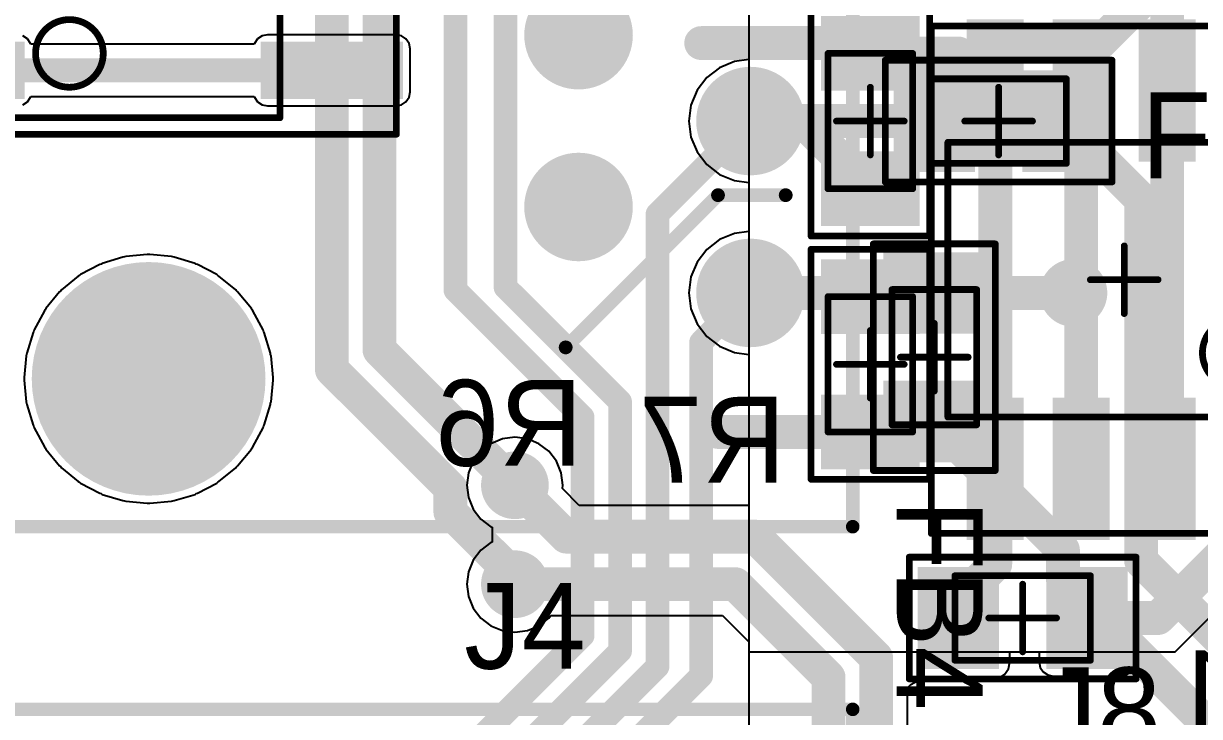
# Model space of a CAD drawing. Extents: x 5 to 126, y 30 to 120.
# Drawn here: x 35.24 to 52.61, y 73.54 to 83.79 of the extents above; entities that cross this region are included whole.
import ezdxf

# ---------------------------------------------------------------- set-up
doc = ezdxf.new("R2010")
doc.units = 0
doc.layers.get('0').update_dxf_attribs({"linetype": 'CONTINUOUS'})
for name, color, linetype in [('BOTTOMLAYER', 5, 'CONTINUOUS'), ('BOTTOMOVERLAY', 54, 'CONTINUOUS'), ('BOTTOMPASTE', 16, 'CONTINUOUS'), ('BOTTOMSOLDER', 6, 'CONTINUOUS'), ('MECHANICAL13', 56, 'CONTINUOUS'), ('MULTILAYER', 9, 'CONTINUOUS'), ('TOPLAYER', 1, 'CONTINUOUS'), ('TOPOVERLAY', 2, 'CONTINUOUS'), ('TOPPASTE', 8, 'CONTINUOUS'), ('TOPSOLDER', 216, 'CONTINUOUS')]:
    doc.layers.add(name, color=color, linetype=linetype)

# ---------------------------------------------------------------- blocks, each defined once
blk = doc.blocks.new('0805R_B_1')
at = {"layer": 'BOTTOMLAYER'}
for points in [[(-1.45, 0.625), (-1.45, -0.625), (-0.55, 0.625), (-0.55, -0.625)], [(0.55, 0.625), (0.55, -0.625), (1.45, 0.625), (1.45, -0.625)]]:
    blk.add_solid(points, dxfattribs=at)
at = {"layer": 'BOTTOMPASTE'}
for points in [[(-1.45, 0.625), (-1.45, -0.625), (-0.55, 0.625), (-0.55, -0.625)], [(0.55, 0.625), (0.55, -0.625), (1.45, 0.625), (1.45, -0.625)]]:
    blk.add_solid(points, dxfattribs=at)
at = {"layer": 'BOTTOMSOLDER'}
for points in [[(-1.552, 0.727), (-1.552, -0.727), (-0.448, 0.727), (-0.448, -0.727)], [(0.448, 0.727), (0.448, -0.727), (1.552, 0.727), (1.552, -0.727)]]:
    blk.add_solid(points, dxfattribs=at)
at = {"layer": 'MECHANICAL13', "const_width": 0.1}
for points in [[(-1.7, 0.875), (-1.7, -0.875)], [(-1.7, 0.875), (1.7, 0.875)], [(1.7, 0.875), (1.7, -0.875)], [(-1, 0.625), (-1, -0.625)], [(-1, 0.625), (1, 0.625)], [(0, 0.5), (0, -0.5)], [(1, 0.625), (1, -0.625)], [(-0.5, 0), (0.5, 0)], [(-1, -0.625), (1, -0.625)], [(-1.7, -0.875), (1.7, -0.875)]]:
    blk.add_lwpolyline(points, dxfattribs=at)
at = {"layer": 'MECHANICAL13', "const_width": 0.05}
for points in [[(-1.725, 0.875, 1), (-1.675, 0.875, 1)], [(-1.725, 0.875, 1), (-1.675, 0.875, 1)], [(1.675, 0.875, 1), (1.725, 0.875, 1)], [(1.675, 0.875, 1), (1.725, 0.875, 1)], [(-1.025, 0.625, 1), (-0.975, 0.625, 1)], [(-1.025, 0.625, 1), (-0.975, 0.625, 1)], [(-0.025, 0.5, 1), (0.025, 0.5, 1)], [(0.975, 0.625, 1), (1.025, 0.625, 1)], [(0.975, 0.625, 1), (1.025, 0.625, 1)], [(-0.525, 0, 1), (-0.475, 0, 1)], [(0.475, 0, 1), (0.525, 0, 1)], [(-0.025, -0.5, 1), (0.025, -0.5, 1)], [(-1.025, -0.625, 1), (-0.975, -0.625, 1)], [(-1.025, -0.625, 1), (-0.975, -0.625, 1)], [(0.975, -0.625, 1), (1.025, -0.625, 1)], [(0.975, -0.625, 1), (1.025, -0.625, 1)], [(-1.725, -0.875, 1), (-1.675, -0.875, 1)], [(-1.725, -0.875, 1), (-1.675, -0.875, 1)], [(1.675, -0.875, 1), (1.725, -0.875, 1)], [(1.675, -0.875, 1), (1.725, -0.875, 1)]]:
    blk.add_lwpolyline(points, format="xyb", close=True, dxfattribs=at)
blk = doc.blocks.new('0805R_B_2')
at = {"layer": 'BOTTOMLAYER'}
for points in [[(-1.45, 0.625), (-1.45, -0.625), (-0.55, 0.625), (-0.55, -0.625)], [(0.55, 0.625), (0.55, -0.625), (1.45, 0.625), (1.45, -0.625)]]:
    blk.add_solid(points, dxfattribs=at)
at = {"layer": 'BOTTOMPASTE'}
for points in [[(-1.45, 0.625), (-1.45, -0.625), (-0.55, 0.625), (-0.55, -0.625)], [(0.55, 0.625), (0.55, -0.625), (1.45, 0.625), (1.45, -0.625)]]:
    blk.add_solid(points, dxfattribs=at)
at = {"layer": 'BOTTOMSOLDER'}
for points in [[(-1.552, 0.727), (-1.552, -0.727), (-0.448, 0.727), (-0.448, -0.727)], [(0.448, 0.727), (0.448, -0.727), (1.552, 0.727), (1.552, -0.727)]]:
    blk.add_solid(points, dxfattribs=at)
at = {"layer": 'MECHANICAL13', "const_width": 0.1}
for points in [[(-1.7, -0.875), (-1.7, 0.875)], [(1.7, 0.875), (-1.7, 0.875)], [(1.7, -0.875), (1.7, 0.875)], [(-1, -0.625), (-1, 0.625)], [(1, 0.625), (-1, 0.625)], [(0, -0.5), (0, 0.5)], [(1, -0.625), (1, 0.625)], [(0.5, 0), (-0.5, 0)], [(1, -0.625), (-1, -0.625)], [(1.7, -0.875), (-1.7, -0.875)]]:
    blk.add_lwpolyline(points, dxfattribs=at)
at = {"layer": 'MECHANICAL13', "const_width": 0.05}
for points in [[(-1.725, 0.875, 1), (-1.675, 0.875, 1)], [(-1.725, 0.875, 1), (-1.675, 0.875, 1)], [(1.675, 0.875, 1), (1.725, 0.875, 1)], [(1.675, 0.875, 1), (1.725, 0.875, 1)], [(-1.025, 0.625, 1), (-0.975, 0.625, 1)], [(-1.025, 0.625, 1), (-0.975, 0.625, 1)], [(-0.025, 0.5, 1), (0.025, 0.5, 1)], [(0.975, 0.625, 1), (1.025, 0.625, 1)], [(0.975, 0.625, 1), (1.025, 0.625, 1)], [(-0.525, 0, 1), (-0.475, 0, 1)], [(0.475, 0, 1), (0.525, 0, 1)], [(-0.025, -0.5, 1), (0.025, -0.5, 1)], [(-1.025, -0.625, 1), (-0.975, -0.625, 1)], [(-1.025, -0.625, 1), (-0.975, -0.625, 1)], [(0.975, -0.625, 1), (1.025, -0.625, 1)], [(0.975, -0.625, 1), (1.025, -0.625, 1)], [(-1.725, -0.875, 1), (-1.675, -0.875, 1)], [(-1.725, -0.875, 1), (-1.675, -0.875, 1)], [(1.675, -0.875, 1), (1.725, -0.875, 1)], [(1.675, -0.875, 1), (1.725, -0.875, 1)]]:
    blk.add_lwpolyline(points, format="xyb", close=True, dxfattribs=at)
blk = doc.blocks.new('61500814221_18')
at = {"layer": 'BOTTOMLAYER'}
for points, const_width in [([(1.555, 6.73, 1), (2.255, 6.73, 1)], 0.7), ([(4.095, 6.73, 1), (4.795, 6.73, 1)], 0.7), ([(0.285, 4.19, 1), (0.985, 4.19, 1)], 0.7), ([(2.825, 4.19, 1), (3.525, 4.19, 1)], 0.7), ([(4.902, -2.16, 1), (6.528, -2.16, 1)], 1.625)]:
    blk.add_lwpolyline(points, format="xyb", close=True, dxfattribs=dict(at, const_width=const_width))
at = {"layer": 'BOTTOMSOLDER'}
for points, const_width in [([(1.504, 6.73, 1), (2.306, 6.73, 1)], 0.802), ([(4.044, 6.73, 1), (4.846, 6.73, 1)], 0.802), ([(0.234, 4.19, 1), (1.036, 4.19, 1)], 0.802), ([(2.774, 4.19, 1), (3.576, 4.19, 1)], 0.802), ([(4.852, -2.16, 1), (6.578, -2.16, 1)], 1.727)]:
    blk.add_lwpolyline(points, format="xyb", close=True, dxfattribs=dict(at, const_width=const_width))
at = {"layer": 'MULTILAYER'}
for points, const_width in [([(1.555, 6.73, 1), (2.255, 6.73, 1)], 0.7), ([(4.095, 6.73, 1), (4.795, 6.73, 1)], 0.7), ([(0.285, 4.19, 1), (0.985, 4.19, 1)], 0.7), ([(2.825, 4.19, 1), (3.525, 4.19, 1)], 0.7), ([(4.902, -2.16, 1), (6.528, -2.16, 1)], 1.625)]:
    blk.add_lwpolyline(points, format="xyb", close=True, dxfattribs=dict(at, const_width=const_width))
at = {"layer": 'TOPLAYER'}
for points, const_width in [([(1.555, 6.73, 1), (2.255, 6.73, 1)], 0.7), ([(4.095, 6.73, 1), (4.795, 6.73, 1)], 0.7), ([(0.285, 4.19, 1), (0.985, 4.19, 1)], 0.7), ([(2.825, 4.19, 1), (3.525, 4.19, 1)], 0.7), ([(4.902, -2.16, 1), (6.528, -2.16, 1)], 1.625)]:
    blk.add_lwpolyline(points, format="xyb", close=True, dxfattribs=dict(at, const_width=const_width))
at = {"layer": 'TOPOVERLAY', "const_width": 0.2}
for points in [[(7.9, 8.24), (-7.9, 8.24)], [(7.9, -12.96), (7.9, 8.24)]]:
    blk.add_lwpolyline(points, dxfattribs=at)
at = {"layer": 'TOPOVERLAY', "const_width": 0.1}
blk.add_lwpolyline([(7.85, 8.24, 1), (7.95, 8.24, 1)], format="xyb", close=True, dxfattribs=at)
blk.add_lwpolyline([(7.85, 8.24, 1), (7.95, 8.24, 1)], format="xyb", close=True, dxfattribs=at)
at = {"layer": 'TOPSOLDER'}
for points, const_width in [([(1.504, 6.73, 1), (2.306, 6.73, 1)], 0.802), ([(4.044, 6.73, 1), (4.846, 6.73, 1)], 0.802), ([(0.234, 4.19, 1), (1.036, 4.19, 1)], 0.802), ([(2.774, 4.19, 1), (3.576, 4.19, 1)], 0.802), ([(4.852, -2.16, 1), (6.578, -2.16, 1)], 1.727)]:
    blk.add_lwpolyline(points, format="xyb", close=True, dxfattribs=dict(at, const_width=const_width))
blk = doc.blocks.new('61500814221_20')
at = {"layer": 'TOPOVERLAY', "const_width": 0.2}
for points in [[(-7.9, -12.96), (-7.9, 8.24)], [(7.9, 8.24), (-7.9, 8.24)]]:
    blk.add_lwpolyline(points, dxfattribs=at)
at = {"layer": 'TOPOVERLAY', "const_width": 0.1}
blk.add_lwpolyline([(-7.95, 8.24, 1), (-7.85, 8.24, 1)], format="xyb", close=True, dxfattribs=at)
blk.add_lwpolyline([(-7.95, 8.24, 1), (-7.85, 8.24, 1)], format="xyb", close=True, dxfattribs=at)
blk = doc.blocks.new('0805FB_60')
at = {"layer": 'MECHANICAL13', "const_width": 0.1}
for points in [[(-1.675, 0.9), (1.675, 0.9)], [(-1.675, -0.9), (-1.675, 0.9)], [(1.675, -0.9), (1.675, 0.9)], [(-1, 0.625), (1, 0.625)], [(-1, -0.625), (-1, 0.625)], [(0, -0.5), (0, 0.5)], [(1, -0.625), (1, 0.625)], [(-0.5, 0), (0.5, 0)], [(-1, -0.625), (1, -0.625)], [(-1.675, -0.9), (1.675, -0.9)]]:
    blk.add_lwpolyline(points, dxfattribs=at)
at = {"layer": 'MECHANICAL13', "const_width": 0.05}
for points in [[(-1.7, 0.9, 1), (-1.65, 0.9, 1)], [(-1.7, 0.9, 1), (-1.65, 0.9, 1)], [(1.65, 0.9, 1), (1.7, 0.9, 1)], [(1.65, 0.9, 1), (1.7, 0.9, 1)], [(-1.025, 0.625, 1), (-0.975, 0.625, 1)], [(-1.025, 0.625, 1), (-0.975, 0.625, 1)], [(-0.025, 0.5, 1), (0.025, 0.5, 1)], [(0.975, 0.625, 1), (1.025, 0.625, 1)], [(0.975, 0.625, 1), (1.025, 0.625, 1)], [(-0.525, 0, 1), (-0.475, 0, 1)], [(0.475, 0, 1), (0.525, 0, 1)], [(-0.025, -0.5, 1), (0.025, -0.5, 1)], [(-1.025, -0.625, 1), (-0.975, -0.625, 1)], [(-1.025, -0.625, 1), (-0.975, -0.625, 1)], [(0.975, -0.625, 1), (1.025, -0.625, 1)], [(0.975, -0.625, 1), (1.025, -0.625, 1)], [(-1.7, -0.9, 1), (-1.65, -0.9, 1)], [(-1.7, -0.9, 1), (-1.65, -0.9, 1)], [(1.65, -0.9, 1), (1.7, -0.9, 1)], [(1.65, -0.9, 1), (1.7, -0.9, 1)]]:
    blk.add_lwpolyline(points, format="xyb", close=True, dxfattribs=at)
at = {"layer": 'TOPLAYER'}
for points in [[(-0.45, -0.65), (-0.45, 0.65), (-1.45, -0.65), (-1.45, 0.65)], [(1.45, -0.65), (1.45, 0.65), (0.45, -0.65), (0.45, 0.65)]]:
    blk.add_solid(points, dxfattribs=at)
at = {"layer": 'TOPPASTE'}
for points in [[(-0.45, -0.65), (-0.45, 0.65), (-1.45, -0.65), (-1.45, 0.65)], [(1.45, -0.65), (1.45, 0.65), (0.45, -0.65), (0.45, 0.65)]]:
    blk.add_solid(points, dxfattribs=at)
at = {"layer": 'TOPSOLDER'}
for points in [[(-0.348, -0.752), (-0.348, 0.752), (-1.552, -0.752), (-1.552, 0.752)], [(1.552, -0.752), (1.552, 0.752), (0.348, -0.752), (0.348, 0.752)]]:
    blk.add_solid(points, dxfattribs=at)
blk = doc.blocks.new('0805FB_61')
at = {"layer": 'MECHANICAL13', "const_width": 0.1}
for points in [[(1.675, 0.9), (-1.675, 0.9)], [(-1.675, -0.9), (-1.675, 0.9)], [(1.675, -0.9), (1.675, 0.9)], [(1, 0.625), (-1, 0.625)], [(-1, -0.625), (-1, 0.625)], [(0, -0.5), (0, 0.5)], [(1, -0.625), (1, 0.625)], [(0.5, 0), (-0.5, 0)], [(1, -0.625), (-1, -0.625)], [(1.675, -0.9), (-1.675, -0.9)]]:
    blk.add_lwpolyline(points, dxfattribs=at)
at = {"layer": 'MECHANICAL13', "const_width": 0.05}
for points in [[(-1.7, 0.9, 1), (-1.65, 0.9, 1)], [(-1.7, 0.9, 1), (-1.65, 0.9, 1)], [(1.65, 0.9, 1), (1.7, 0.9, 1)], [(1.65, 0.9, 1), (1.7, 0.9, 1)], [(-1.025, 0.625, 1), (-0.975, 0.625, 1)], [(-1.025, 0.625, 1), (-0.975, 0.625, 1)], [(-0.025, 0.5, 1), (0.025, 0.5, 1)], [(0.975, 0.625, 1), (1.025, 0.625, 1)], [(0.975, 0.625, 1), (1.025, 0.625, 1)], [(-0.525, 0, 1), (-0.475, 0, 1)], [(0.475, 0, 1), (0.525, 0, 1)], [(-0.025, -0.5, 1), (0.025, -0.5, 1)], [(-1.025, -0.625, 1), (-0.975, -0.625, 1)], [(-1.025, -0.625, 1), (-0.975, -0.625, 1)], [(0.975, -0.625, 1), (1.025, -0.625, 1)], [(0.975, -0.625, 1), (1.025, -0.625, 1)], [(-1.7, -0.9, 1), (-1.65, -0.9, 1)], [(-1.7, -0.9, 1), (-1.65, -0.9, 1)], [(1.65, -0.9, 1), (1.7, -0.9, 1)], [(1.65, -0.9, 1), (1.7, -0.9, 1)]]:
    blk.add_lwpolyline(points, format="xyb", close=True, dxfattribs=at)
at = {"layer": 'TOPLAYER'}
for points in [[(-0.45, -0.65), (-0.45, 0.65), (-1.45, -0.65), (-1.45, 0.65)], [(1.45, -0.65), (1.45, 0.65), (0.45, -0.65), (0.45, 0.65)]]:
    blk.add_solid(points, dxfattribs=at)
at = {"layer": 'TOPPASTE'}
for points in [[(-0.45, -0.65), (-0.45, 0.65), (-1.45, -0.65), (-1.45, 0.65)], [(1.45, -0.65), (1.45, 0.65), (0.45, -0.65), (0.45, 0.65)]]:
    blk.add_solid(points, dxfattribs=at)
at = {"layer": 'TOPSOLDER'}
for points in [[(-0.348, -0.752), (-0.348, 0.752), (-1.552, -0.752), (-1.552, 0.752)], [(1.552, -0.752), (1.552, 0.752), (0.348, -0.752), (0.348, 0.752)]]:
    blk.add_solid(points, dxfattribs=at)
blk = doc.blocks.new('0805C_B_77')
at = {"layer": 'BOTTOMLAYER'}
for points in [[(-1.45, 0.65), (-1.45, -0.65), (-0.45, 0.65), (-0.45, -0.65)], [(0.45, 0.65), (0.45, -0.65), (1.45, 0.65), (1.45, -0.65)]]:
    blk.add_solid(points, dxfattribs=at)
at = {"layer": 'BOTTOMPASTE'}
for points in [[(-1.45, 0.65), (-1.45, -0.65), (-0.45, 0.65), (-0.45, -0.65)], [(0.45, 0.65), (0.45, -0.65), (1.45, 0.65), (1.45, -0.65)]]:
    blk.add_solid(points, dxfattribs=at)
at = {"layer": 'BOTTOMSOLDER'}
for points in [[(-1.552, 0.752), (-1.552, -0.752), (-0.348, 0.752), (-0.348, -0.752)], [(0.348, 0.752), (0.348, -0.752), (1.552, 0.752), (1.552, -0.752)]]:
    blk.add_solid(points, dxfattribs=at)
at = {"layer": 'MECHANICAL13', "const_width": 0.1}
for points in [[(-1.675, -0.9), (-1.675, 0.9)], [(-1.675, 0.9), (1.675, 0.9)], [(1.675, -0.9), (1.675, 0.9)], [(-1, -0.625), (-1, 0.625)], [(-1, 0.625), (1, 0.625)], [(0, -0.5), (0, 0.5)], [(1, -0.625), (1, 0.625)], [(-0.5, 0), (0.5, 0)], [(-1, -0.625), (1, -0.625)], [(-1.675, -0.9), (1.675, -0.9)]]:
    blk.add_lwpolyline(points, dxfattribs=at)
at = {"layer": 'MECHANICAL13', "const_width": 0.05}
for points in [[(-1.7, 0.9, 1), (-1.65, 0.9, 1)], [(-1.7, 0.9, 1), (-1.65, 0.9, 1)], [(1.65, 0.9, 1), (1.7, 0.9, 1)], [(1.65, 0.9, 1), (1.7, 0.9, 1)], [(-1.025, 0.625, 1), (-0.975, 0.625, 1)], [(-1.025, 0.625, 1), (-0.975, 0.625, 1)], [(-0.025, 0.5, 1), (0.025, 0.5, 1)], [(0.975, 0.625, 1), (1.025, 0.625, 1)], [(0.975, 0.625, 1), (1.025, 0.625, 1)], [(-0.525, 0, 1), (-0.475, 0, 1)], [(0.475, 0, 1), (0.525, 0, 1)], [(-0.025, -0.5, 1), (0.025, -0.5, 1)], [(-1.025, -0.625, 1), (-0.975, -0.625, 1)], [(-1.025, -0.625, 1), (-0.975, -0.625, 1)], [(0.975, -0.625, 1), (1.025, -0.625, 1)], [(0.975, -0.625, 1), (1.025, -0.625, 1)], [(-1.7, -0.9, 1), (-1.65, -0.9, 1)], [(-1.7, -0.9, 1), (-1.65, -0.9, 1)], [(1.65, -0.9, 1), (1.7, -0.9, 1)], [(1.65, -0.9, 1), (1.7, -0.9, 1)]]:
    blk.add_lwpolyline(points, format="xyb", close=True, dxfattribs=at)
blk = doc.blocks.new('SOIC_8_B_79')
at = {"layer": 'BOTTOMLAYER'}
for points in [[(-3.745, 2.225), (-3.745, 1.585), (-1.845, 2.225), (-1.845, 1.585)], [(1.845, 2.225), (1.845, 1.585), (3.745, 2.225), (3.745, 1.585)], [(-3.745, 0.955), (-3.745, 0.315), (-1.845, 0.955), (-1.845, 0.315)], [(1.845, 0.955), (1.845, 0.315), (3.745, 0.955), (3.745, 0.315)], [(-3.745, -0.315), (-3.745, -0.955), (-1.845, -0.315), (-1.845, -0.955)], [(1.845, -0.315), (1.845, -0.955), (3.745, -0.315), (3.745, -0.955)], [(-3.745, -1.585), (-3.745, -2.225), (-1.845, -1.585), (-1.845, -2.225)], [(1.845, -1.585), (1.845, -2.225), (3.745, -1.585), (3.745, -2.225)]]:
    blk.add_solid(points, dxfattribs=at)
at = {"layer": 'BOTTOMOVERLAY'}
for points, const_width in [([(-2.67, -2.775, 1), (-2.92, -2.775, 1)], 0.25), ([(-2.983, -2.775, 1), (-2.858, -2.775, 1)], 0.125), ([(-2.732, -2.775, 1), (-2.608, -2.775, 1)], 0.125)]:
    blk.add_lwpolyline(points, format="xyb", close=True, dxfattribs=dict(at, const_width=const_width))
at = {"layer": 'BOTTOMPASTE'}
for points in [[(-3.745, 2.225), (-3.745, 1.585), (-1.845, 2.225), (-1.845, 1.585)], [(1.845, 2.225), (1.845, 1.585), (3.745, 2.225), (3.745, 1.585)], [(-3.745, 0.955), (-3.745, 0.315), (-1.845, 0.955), (-1.845, 0.315)], [(1.845, 0.955), (1.845, 0.315), (3.745, 0.955), (3.745, 0.315)], [(-3.745, -0.315), (-3.745, -0.955), (-1.845, -0.315), (-1.845, -0.955)], [(1.845, -0.315), (1.845, -0.955), (3.745, -0.315), (3.745, -0.955)], [(-3.745, -1.585), (-3.745, -2.225), (-1.845, -1.585), (-1.845, -2.225)], [(1.845, -1.585), (1.845, -2.225), (3.745, -1.585), (3.745, -2.225)]]:
    blk.add_solid(points, dxfattribs=at)
at = {"layer": 'BOTTOMSOLDER'}
for points in [[(-3.847, 2.327), (-3.847, 1.483), (-1.743, 2.327), (-1.743, 1.483)], [(1.743, 2.327), (1.743, 1.483), (3.847, 2.327), (3.847, 1.483)], [(-3.847, 1.057), (-3.847, 0.213), (-1.743, 1.057), (-1.743, 0.213)], [(1.743, 1.057), (1.743, 0.213), (3.847, 1.057), (3.847, 0.213)], [(-3.847, -0.213), (-3.847, -1.057), (-1.743, -0.213), (-1.743, -1.057)], [(1.743, -0.213), (1.743, -1.057), (3.847, -0.213), (3.847, -1.057)], [(-3.847, -1.483), (-3.847, -2.327), (-1.743, -1.483), (-1.743, -2.327)], [(1.743, -1.483), (1.743, -2.327), (3.847, -1.483), (3.847, -2.327)]]:
    blk.add_solid(points, dxfattribs=at)
at = {"layer": 'MECHANICAL13', "const_width": 0.1}
for points in [[(-3.75, -2.85), (-3.75, 2.85)], [(-3.75, 2.85), (3.75, 2.85)], [(3.75, -2.85), (3.75, 2.85)], [(-2.03, -2.605), (-2.03, 2.605)], [(-2.03, 2.605), (2.03, 2.605)], [(2.03, -2.605), (2.03, 2.605)], [(0, -0.5), (0, 0.5)], [(-0.5, 0), (0.5, 0)], [(-2.03, -2.605), (2.03, -2.605)], [(-3.75, -2.85), (3.75, -2.85)]]:
    blk.add_lwpolyline(points, dxfattribs=at)
at = {"layer": 'MECHANICAL13'}
for points, const_width in [([(-3.775, 2.85, 1), (-3.725, 2.85, 1)], 0.05), ([(-3.775, 2.85, 1), (-3.725, 2.85, 1)], 0.05), ([(3.725, 2.85, 1), (3.775, 2.85, 1)], 0.05), ([(3.725, 2.85, 1), (3.775, 2.85, 1)], 0.05), ([(-2.055, 2.605, 1), (-2.005, 2.605, 1)], 0.05), ([(-2.055, 2.605, 1), (-2.005, 2.605, 1)], 0.05), ([(2.005, 2.605, 1), (2.055, 2.605, 1)], 0.05), ([(2.005, 2.605, 1), (2.055, 2.605, 1)], 0.05), ([(-0.025, 0.5, 1), (0.025, 0.5, 1)], 0.05), ([(-0.525, 0, 1), (-0.475, 0, 1)], 0.05), ([(0.475, 0, 1), (0.525, 0, 1)], 0.05), ([(-0.025, -0.5, 1), (0.025, -0.5, 1)], 0.05), ([(-0.58, -1.655, 1), (-1.58, -1.655, 1)], 0.1), ([(-1.605, -1.655, 1), (-1.555, -1.655, 1)], 0.05), ([(-0.605, -1.655, 1), (-0.555, -1.655, 1)], 0.05), ([(-2.055, -2.605, 1), (-2.005, -2.605, 1)], 0.05), ([(-2.055, -2.605, 1), (-2.005, -2.605, 1)], 0.05), ([(2.005, -2.605, 1), (2.055, -2.605, 1)], 0.05), ([(2.005, -2.605, 1), (2.055, -2.605, 1)], 0.05), ([(-3.775, -2.85, 1), (-3.725, -2.85, 1)], 0.05), ([(-3.775, -2.85, 1), (-3.725, -2.85, 1)], 0.05), ([(3.725, -2.85, 1), (3.775, -2.85, 1)], 0.05), ([(3.725, -2.85, 1), (3.775, -2.85, 1)], 0.05)]:
    blk.add_lwpolyline(points, format="xyb", close=True, dxfattribs=dict(at, const_width=const_width))
blk = doc.blocks.new('SOIC_8_B_80')
at = {"layer": 'BOTTOMLAYER'}
for points in [[(-3.745, 2.225), (-3.745, 1.585), (-1.845, 2.225), (-1.845, 1.585)], [(1.845, 2.225), (1.845, 1.585), (3.745, 2.225), (3.745, 1.585)], [(-3.745, 0.955), (-3.745, 0.315), (-1.845, 0.955), (-1.845, 0.315)], [(1.845, 0.955), (1.845, 0.315), (3.745, 0.955), (3.745, 0.315)], [(-3.745, -0.315), (-3.745, -0.955), (-1.845, -0.315), (-1.845, -0.955)], [(1.845, -0.315), (1.845, -0.955), (3.745, -0.315), (3.745, -0.955)], [(-3.745, -1.585), (-3.745, -2.225), (-1.845, -1.585), (-1.845, -2.225)], [(1.845, -1.585), (1.845, -2.225), (3.745, -1.585), (3.745, -2.225)]]:
    blk.add_solid(points, dxfattribs=at)
at = {"layer": 'BOTTOMOVERLAY'}
for points, const_width in [([(-2.67, -2.775, 1), (-2.92, -2.775, 1)], 0.25), ([(-2.983, -2.775, 1), (-2.858, -2.775, 1)], 0.125), ([(-2.732, -2.775, 1), (-2.608, -2.775, 1)], 0.125)]:
    blk.add_lwpolyline(points, format="xyb", close=True, dxfattribs=dict(at, const_width=const_width))
at = {"layer": 'BOTTOMPASTE'}
for points in [[(-3.745, 2.225), (-3.745, 1.585), (-1.845, 2.225), (-1.845, 1.585)], [(1.845, 2.225), (1.845, 1.585), (3.745, 2.225), (3.745, 1.585)], [(-3.745, 0.955), (-3.745, 0.315), (-1.845, 0.955), (-1.845, 0.315)], [(1.845, 0.955), (1.845, 0.315), (3.745, 0.955), (3.745, 0.315)], [(-3.745, -0.315), (-3.745, -0.955), (-1.845, -0.315), (-1.845, -0.955)], [(1.845, -0.315), (1.845, -0.955), (3.745, -0.315), (3.745, -0.955)], [(-3.745, -1.585), (-3.745, -2.225), (-1.845, -1.585), (-1.845, -2.225)], [(1.845, -1.585), (1.845, -2.225), (3.745, -1.585), (3.745, -2.225)]]:
    blk.add_solid(points, dxfattribs=at)
at = {"layer": 'BOTTOMSOLDER'}
for points in [[(-3.847, 2.327), (-3.847, 1.483), (-1.743, 2.327), (-1.743, 1.483)], [(1.743, 2.327), (1.743, 1.483), (3.847, 2.327), (3.847, 1.483)], [(-3.847, 1.057), (-3.847, 0.213), (-1.743, 1.057), (-1.743, 0.213)], [(1.743, 1.057), (1.743, 0.213), (3.847, 1.057), (3.847, 0.213)], [(-3.847, -0.213), (-3.847, -1.057), (-1.743, -0.213), (-1.743, -1.057)], [(1.743, -0.213), (1.743, -1.057), (3.847, -0.213), (3.847, -1.057)], [(-3.847, -1.483), (-3.847, -2.327), (-1.743, -1.483), (-1.743, -2.327)], [(1.743, -1.483), (1.743, -2.327), (3.847, -1.483), (3.847, -2.327)]]:
    blk.add_solid(points, dxfattribs=at)
at = {"layer": 'MECHANICAL13', "const_width": 0.1}
for points in [[(-3.75, 2.85), (-3.75, -2.85)], [(-3.75, 2.85), (3.75, 2.85)], [(3.75, 2.85), (3.75, -2.85)], [(-2.03, 2.605), (-2.03, -2.605)], [(-2.03, 2.605), (2.03, 2.605)], [(2.03, 2.605), (2.03, -2.605)], [(0, 0.5), (0, -0.5)], [(-0.5, 0), (0.5, 0)], [(-2.03, -2.605), (2.03, -2.605)], [(-3.75, -2.85), (3.75, -2.85)]]:
    blk.add_lwpolyline(points, dxfattribs=at)
at = {"layer": 'MECHANICAL13'}
for points, const_width in [([(-3.775, 2.85, 1), (-3.725, 2.85, 1)], 0.05), ([(-3.775, 2.85, 1), (-3.725, 2.85, 1)], 0.05), ([(3.725, 2.85, 1), (3.775, 2.85, 1)], 0.05), ([(3.725, 2.85, 1), (3.775, 2.85, 1)], 0.05), ([(-2.055, 2.605, 1), (-2.005, 2.605, 1)], 0.05), ([(-2.055, 2.605, 1), (-2.005, 2.605, 1)], 0.05), ([(2.005, 2.605, 1), (2.055, 2.605, 1)], 0.05), ([(2.005, 2.605, 1), (2.055, 2.605, 1)], 0.05), ([(-0.025, 0.5, 1), (0.025, 0.5, 1)], 0.05), ([(-0.525, 0, 1), (-0.475, 0, 1)], 0.05), ([(0.475, 0, 1), (0.525, 0, 1)], 0.05), ([(-0.025, -0.5, 1), (0.025, -0.5, 1)], 0.05), ([(-0.58, -1.655, 1), (-1.58, -1.655, 1)], 0.1), ([(-1.605, -1.655, 1), (-1.555, -1.655, 1)], 0.05), ([(-0.605, -1.655, 1), (-0.555, -1.655, 1)], 0.05), ([(-2.055, -2.605, 1), (-2.005, -2.605, 1)], 0.05), ([(-2.055, -2.605, 1), (-2.005, -2.605, 1)], 0.05), ([(2.005, -2.605, 1), (2.055, -2.605, 1)], 0.05), ([(2.005, -2.605, 1), (2.055, -2.605, 1)], 0.05), ([(-3.775, -2.85, 1), (-3.725, -2.85, 1)], 0.05), ([(-3.775, -2.85, 1), (-3.725, -2.85, 1)], 0.05), ([(3.725, -2.85, 1), (3.775, -2.85, 1)], 0.05), ([(3.725, -2.85, 1), (3.775, -2.85, 1)], 0.05)]:
    blk.add_lwpolyline(points, format="xyb", close=True, dxfattribs=dict(at, const_width=const_width))

msp = doc.modelspace()

# ---------------------------------------------------------------- linework, layer by layer
at = {"layer": 'BOTTOMLAYER'}
for p, q in [((45.956, 87.544), (45.956, 74.501)), ((45.956, 83.977), (45.956, 83.253)), ((35.301, 83.561), (35.234, 83.606)), ((35.346, 83.494), (35.301, 83.561)), ((38.699, 83.561), (38.654, 83.494)), ((38.766, 83.606), (38.699, 83.561)), ((38.845, 83.622), (38.766, 83.606)), ((40.745, 83.622), (38.845, 83.622)), ((40.824, 83.606), (40.745, 83.622)), ((40.891, 83.561), (40.824, 83.606)), ((40.936, 83.494), (40.891, 83.561)), ((35.349, 83.481), (35.346, 83.494)), ((38.651, 83.481), (35.349, 83.481)), ((38.654, 83.494), (38.651, 83.481)), ((40.952, 83.415), (40.936, 83.494)), ((40.952, 82.775), (40.952, 83.415)), ((45.744, 83.225), (45.524, 83.134)), ((45.956, 83.253), (45.744, 83.225)), ((45.524, 83.134), (45.336, 82.989)), ((45.336, 82.989), (45.191, 82.8)), ((35.301, 82.629), (35.346, 82.696)), ((35.346, 82.696), (35.349, 82.709)), ((35.349, 82.709), (38.651, 82.709)), ((38.651, 82.709), (38.654, 82.696)), ((38.654, 82.696), (38.699, 82.629)), ((40.891, 82.629), (40.936, 82.696)), ((40.936, 82.696), (40.952, 82.775)), ((45.191, 82.8), (45.1, 82.581)), ((35.234, 82.584), (35.301, 82.629)), ((38.699, 82.629), (38.766, 82.584)), ((38.766, 82.584), (38.845, 82.568)), ((38.845, 82.568), (40.745, 82.568)), ((40.745, 82.568), (40.824, 82.584)), ((40.824, 82.584), (40.891, 82.629)), ((45.1, 82.581), (45.069, 82.345)), ((45.069, 82.345), (45.1, 82.109)), ((45.1, 82.109), (45.191, 81.89)), ((45.191, 81.89), (45.336, 81.701)), ((45.336, 81.701), (45.524, 81.556)), ((45.524, 81.556), (45.744, 81.465)), ((45.744, 81.465), (45.956, 81.437)), ((45.956, 81.437), (45.956, 80.713)), ((45.744, 80.685), (45.524, 80.594)), ((45.956, 80.713), (45.744, 80.685)), ((45.336, 80.449), (45.191, 80.26)), ((45.524, 80.594), (45.336, 80.449)), ((36.711, 80.335), (36.405, 80.242)), ((36.732, 80.337), (36.711, 80.335)), ((36.751, 80.343), (36.732, 80.337)), ((37.07, 80.374), (36.751, 80.343)), ((37.09, 80.372), (37.07, 80.374)), ((37.11, 80.374), (37.09, 80.372)), ((37.429, 80.343), (37.11, 80.374)), ((37.448, 80.337), (37.429, 80.343)), ((37.469, 80.335), (37.448, 80.337)), ((37.775, 80.242), (37.469, 80.335)), ((45.191, 80.26), (45.1, 80.041)), ((36.085, 80.075), (36.069, 80.062)), ((36.367, 80.226), (36.085, 80.075)), ((36.387, 80.232), (36.367, 80.226)), ((36.405, 80.242), (36.387, 80.232)), ((37.793, 80.232), (37.775, 80.242)), ((37.813, 80.226), (37.793, 80.232)), ((38.095, 80.075), (37.813, 80.226)), ((38.111, 80.062), (38.095, 80.075)), ((36.051, 80.053), (35.804, 79.85)), ((36.069, 80.062), (36.051, 80.053)), ((36.069, 80.062), (36.069, 80.062)), ((36.069, 80.062), (36.069, 80.062)), ((38.129, 80.053), (38.111, 80.062)), ((38.111, 80.062), (38.111, 80.062)), ((38.376, 79.85), (38.129, 80.053)), ((45.1, 80.041), (45.069, 79.805)), ((35.775, 79.821), (35.572, 79.574)), ((35.791, 79.834), (35.775, 79.821)), ((35.804, 79.85), (35.791, 79.834)), ((35.791, 79.834), (35.791, 79.834)), ((35.791, 79.834), (35.791, 79.834)), ((38.389, 79.834), (38.376, 79.85)), ((38.405, 79.821), (38.389, 79.834)), ((38.389, 79.834), (38.389, 79.834)), ((38.389, 79.834), (38.389, 79.834)), ((38.608, 79.574), (38.405, 79.821)), ((45.069, 79.805), (45.1, 79.569)), ((35.563, 79.556), (35.55, 79.54)), ((35.572, 79.574), (35.563, 79.556)), ((35.563, 79.556), (35.563, 79.556)), ((38.617, 79.556), (38.608, 79.574)), ((38.63, 79.54), (38.617, 79.556)), ((38.617, 79.556), (38.617, 79.556)), ((38.617, 79.556), (38.617, 79.556)), ((45.1, 79.569), (45.191, 79.35)), ((35.55, 79.54), (35.399, 79.258)), ((38.781, 79.258), (38.63, 79.54)), ((35.383, 79.22), (35.29, 78.914)), ((35.393, 79.238), (35.383, 79.22)), ((35.399, 79.258), (35.393, 79.238)), ((38.787, 79.238), (38.781, 79.258)), ((38.797, 79.22), (38.787, 79.238)), ((38.89, 78.914), (38.797, 79.22)), ((45.191, 79.35), (45.336, 79.161)), ((45.336, 79.161), (45.524, 79.016)), ((35.282, 78.874), (35.251, 78.555)), ((35.288, 78.893), (35.282, 78.874)), ((35.29, 78.914), (35.288, 78.893)), ((38.892, 78.893), (38.89, 78.914)), ((38.898, 78.874), (38.892, 78.893)), ((38.929, 78.555), (38.898, 78.874)), ((45.524, 79.016), (45.744, 78.925)), ((45.744, 78.925), (45.956, 78.897)), ((45.956, 78.897), (45.956, 76.665)), ((35.252, 78.545), (35.25, 78.535)), ((35.25, 78.535), (35.252, 78.525)), ((35.251, 78.555), (35.252, 78.545)), ((35.252, 78.525), (35.251, 78.515)), ((35.251, 78.515), (35.282, 78.196)), ((38.898, 78.196), (38.929, 78.515)), ((38.928, 78.545), (38.929, 78.555)), ((38.93, 78.535), (38.928, 78.545)), ((38.928, 78.525), (38.93, 78.535)), ((38.929, 78.515), (38.928, 78.525)), ((35.282, 78.196), (35.288, 78.177)), ((35.288, 78.177), (35.29, 78.156)), ((38.89, 78.156), (38.892, 78.177)), ((38.892, 78.177), (38.898, 78.196)), ((35.29, 78.156), (35.383, 77.85)), ((38.797, 77.85), (38.89, 78.156)), ((35.383, 77.85), (35.393, 77.832)), ((35.393, 77.832), (35.399, 77.812)), ((38.781, 77.812), (38.787, 77.832)), ((38.787, 77.832), (38.797, 77.85)), ((35.399, 77.812), (35.55, 77.53)), ((38.63, 77.53), (38.781, 77.812)), ((42.316, 77.647), (42.145, 77.576)), ((42.5, 77.671), (42.316, 77.647)), ((42.684, 77.647), (42.5, 77.671)), ((42.855, 77.576), (42.684, 77.647)), ((35.55, 77.53), (35.563, 77.514)), ((35.563, 77.514), (35.563, 77.514)), ((35.563, 77.514), (35.563, 77.514)), ((35.563, 77.514), (35.572, 77.496)), ((35.572, 77.496), (35.775, 77.249)), ((38.405, 77.249), (38.608, 77.496)), ((38.608, 77.496), (38.617, 77.514)), ((38.617, 77.514), (38.63, 77.53)), ((38.617, 77.514), (38.617, 77.514)), ((42.145, 77.576), (41.998, 77.464)), ((43.002, 77.464), (42.855, 77.576)), ((41.886, 77.317), (41.815, 77.146)), ((41.998, 77.464), (41.886, 77.317)), ((43.114, 77.317), (43.002, 77.464)), ((43.185, 77.146), (43.114, 77.317)), ((35.775, 77.249), (35.791, 77.236)), ((35.791, 77.236), (35.791, 77.236)), ((35.791, 77.236), (35.791, 77.236)), ((35.791, 77.236), (35.804, 77.22)), ((35.804, 77.22), (36.051, 77.017)), ((38.129, 77.017), (38.376, 77.22)), ((38.376, 77.22), (38.389, 77.236)), ((38.389, 77.236), (38.405, 77.249)), ((38.389, 77.236), (38.389, 77.236)), ((38.389, 77.236), (38.389, 77.236)), ((41.815, 77.146), (41.791, 76.962)), ((43.209, 76.962), (43.185, 77.146)), ((36.051, 77.017), (36.069, 77.008)), ((36.069, 77.008), (36.069, 77.008)), ((36.069, 77.008), (36.085, 76.995)), ((36.085, 76.995), (36.367, 76.844)), ((37.813, 76.844), (38.095, 76.995)), ((38.095, 76.995), (38.111, 77.008)), ((38.111, 77.008), (38.129, 77.017)), ((38.111, 77.008), (38.111, 77.008)), ((38.111, 77.008), (38.111, 77.008)), ((41.791, 76.962), (41.815, 76.779)), ((43.203, 76.913), (43.209, 76.962)), ((36.367, 76.844), (36.387, 76.838)), ((36.387, 76.838), (36.405, 76.828)), ((36.405, 76.828), (36.711, 76.735)), ((37.469, 76.735), (37.775, 76.828)), ((37.775, 76.828), (37.793, 76.838)), ((37.793, 76.838), (37.813, 76.844)), ((41.815, 76.779), (41.886, 76.607)), ((43.45, 76.665), (43.203, 76.913)), ((36.711, 76.735), (36.732, 76.733)), ((36.732, 76.733), (36.751, 76.727)), ((36.751, 76.727), (37.07, 76.696)), ((37.07, 76.696), (37.09, 76.698)), ((37.09, 76.698), (37.11, 76.696)), ((37.11, 76.696), (37.429, 76.727)), ((37.429, 76.727), (37.448, 76.733)), ((37.448, 76.733), (37.469, 76.735)), ((41.886, 76.607), (41.998, 76.461)), ((45.956, 76.665), (43.45, 76.665)), ((41.998, 76.461), (42.145, 76.348)), ((42.145, 76.348), (42.162, 76.341)), ((42.162, 76.341), (42.162, 76.121)), ((42.145, 76.114), (41.998, 76.002)), ((42.162, 76.121), (42.145, 76.114)), ((41.998, 76.002), (41.886, 75.855)), ((52.251, 74.501), (53.75, 76)), ((52.251, 74.501), (53.75, 76)), ((41.886, 75.855), (41.815, 75.684)), ((41.815, 75.684), (41.791, 75.5)), ((41.791, 75.5), (41.815, 75.316)), ((41.815, 75.316), (41.886, 75.145)), ((41.886, 75.145), (41.998, 74.998)), ((43.002, 74.998), (43.032, 75.038)), ((43.032, 75.038), (45.564, 75.038)), ((45.564, 75.038), (45.956, 74.646)), ((41.998, 74.998), (42.145, 74.886)), ((42.145, 74.886), (42.316, 74.815)), ((42.684, 74.815), (42.855, 74.886)), ((42.855, 74.886), (43.002, 74.998)), ((42.316, 74.815), (42.5, 74.791)), ((42.5, 74.791), (42.684, 74.815)), ((45.956, 74.646), (45.956, 67.293)), ((45.956, 74.501), (52.251, 74.501)), ((49.789, 74.251), (49.809, 74.35)), ((49.809, 74.35), (49.809, 74.501)), ((49.809, 74.501), (50.243, 74.501)), ((50.243, 74.501), (50.243, 74.35)), ((50.243, 74.35), (50.259, 74.271)), ((51.641, 74.271), (51.657, 74.35)), ((51.657, 74.35), (51.657, 74.501)), ((51.657, 74.501), (52.251, 74.501)), ((49.733, 74.167), (49.789, 74.251)), ((50.259, 74.271), (50.304, 74.204)), ((50.304, 74.204), (50.371, 74.159)), ((51.529, 74.159), (51.596, 74.204)), ((51.596, 74.204), (51.641, 74.271)), ((48.298, 73.968), (48.348, 74.015)), ((48.348, 74.015), (48.502, 74.101)), ((48.502, 74.101), (48.55, 74.091)), ((48.55, 74.091), (49.55, 74.091)), ((49.55, 74.091), (49.649, 74.111)), ((49.649, 74.111), (49.733, 74.167)), ((50.371, 74.159), (50.45, 74.143)), ((50.45, 74.143), (51.45, 74.143)), ((51.45, 74.143), (51.529, 74.159)), ((48.298, 57.907), (48.298, 73.968))]:
    msp.add_line(p, q, dxfattribs=at)
for points, const_width in [([(52.135, 82.795), (52.135, 84.5)], 0.5), ([(45.252, 83.498), (47.75, 83.498)], 0.5), ([(47.75, 83.345), (47.75, 83.498)], 0.5), ([(47.75, 83.345), (49.045, 83.345)], 0.5), ([(49.045, 83.345), (49.595, 82.795)], 0.5), ([(34.205, 83.095), (39.795, 83.095)], 0.35), ([(49.595, 78), (49.595, 82.795)], 0.5), ([(50.865, 77.205), (50.865, 82.795)], 0.5), ([(52.135, 77.205), (52.135, 82.795)], 0.5), ([(45.98, 82.345), (46.75, 82.345)], 0.5), ([(46.75, 82.345), (47.75, 81.345)], 0.5), ([(45.98, 79.805), (47.555, 79.805)], 0.5), ([(45.5, 77.75), (47.75, 77.75)], 0.5), ([(47.75, 77.75), (49.595, 77.75)], 0.5), ([(49.595, 77.205), (49.595, 77.75)], 0.5), ([(49.595, 75.795), (49.595, 77.205)], 0.5), ([(42.5, 76.962), (43.259, 76.203)], 0.5), ([(52, 75), (53.405, 76.405)], 0.5), ([(43.259, 76.203), (46.047, 76.203)], 0.5), ([(46.047, 76.203), (47.836, 74.414)], 0.5), ([(49.05, 75.25), (49.595, 75.795)], 0.5), ([(42.5, 75.5), (45.756, 75.5)], 0.5), ([(45.756, 75.5), (47.133, 74.122)], 0.5), ([(50.95, 75.25), (51.2, 75)], 0.5), ([(51.2, 75), (52, 75)], 0.5), ([(47.836, 57.907), (47.836, 74.414)], 0.5), ([(47.133, 58.199), (47.133, 74.122)], 0.5)]:
    msp.add_lwpolyline(points, dxfattribs=dict(at, const_width=const_width))
for points, const_width in [([(45.127, 83.498, 1), (45.377, 83.498, 1)], 0.25), ([(47.625, 83.498, 1), (47.875, 83.498, 1)], 0.25), ([(47.625, 83.498, 1), (47.875, 83.498, 1)], 0.25), ([(47.625, 83.345, 1), (47.875, 83.345, 1)], 0.25), ([(47.625, 83.345, 1), (47.875, 83.345, 1)], 0.25), ([(48.92, 83.345, 1), (49.17, 83.345, 1)], 0.25), ([(48.92, 83.345, 1), (49.17, 83.345, 1)], 0.25), ([(39.707, 83.095, 1), (39.882, 83.095, 1)], 0.175), ([(49.47, 82.795, 1), (49.72, 82.795, 1)], 0.25), ([(49.47, 82.795, 1), (49.72, 82.795, 1)], 0.25), ([(50.74, 82.795, 1), (50.99, 82.795, 1)], 0.25), ([(52.01, 82.795, 1), (52.26, 82.795, 1)], 0.25), ([(52.01, 82.795, 1), (52.26, 82.795, 1)], 0.25), ([(45.855, 82.345, 1), (46.105, 82.345, 1)], 0.25), ([(46.625, 82.345, 1), (46.875, 82.345, 1)], 0.25), ([(46.625, 82.345, 1), (46.875, 82.345, 1)], 0.25), ([(47.625, 81.345, 1), (47.875, 81.345, 1)], 0.25), ([(50.5, 79.805, 1), (51, 79.805, 1)], 0.5), ([(45.855, 79.805, 1), (46.105, 79.805, 1)], 0.25), ([(47.43, 79.805, 1), (47.68, 79.805, 1)], 0.25), ([(49.47, 78, 1), (49.72, 78, 1)], 0.25), ([(45.375, 77.75, 1), (45.625, 77.75, 1)], 0.25), ([(47.625, 77.75, 1), (47.875, 77.75, 1)], 0.25), ([(47.625, 77.75, 1), (47.875, 77.75, 1)], 0.25), ([(49.47, 77.75, 1), (49.72, 77.75, 1)], 0.25), ([(49.47, 77.75, 1), (49.72, 77.75, 1)], 0.25), ([(42.25, 76.962, 1), (42.75, 76.962, 1)], 0.5), ([(49.47, 77.205, 1), (49.72, 77.205, 1)], 0.25), ([(49.47, 77.205, 1), (49.72, 77.205, 1)], 0.25), ([(50.74, 77.205, 1), (50.99, 77.205, 1)], 0.25), ([(52.01, 77.205, 1), (52.26, 77.205, 1)], 0.25), ([(42.375, 76.962, 1), (42.625, 76.962, 1)], 0.25), ([(43.134, 76.203, 1), (43.384, 76.203, 1)], 0.25), ([(43.134, 76.203, 1), (43.384, 76.203, 1)], 0.25), ([(45.922, 76.203, 1), (46.172, 76.203, 1)], 0.25), ([(45.922, 76.203, 1), (46.172, 76.203, 1)], 0.25), ([(42.25, 75.5, 1), (42.75, 75.5, 1)], 0.5), ([(49.47, 75.795, 1), (49.72, 75.795, 1)], 0.25), ([(49.47, 75.795, 1), (49.72, 75.795, 1)], 0.25), ([(42.375, 75.5, 1), (42.625, 75.5, 1)], 0.25), ([(45.631, 75.5, 1), (45.881, 75.5, 1)], 0.25), ([(45.631, 75.5, 1), (45.881, 75.5, 1)], 0.25), ([(48.925, 75.25, 1), (49.175, 75.25, 1)], 0.25), ([(50.825, 75.25, 1), (51.075, 75.25, 1)], 0.25), ([(51.075, 75, 1), (51.325, 75, 1)], 0.25), ([(51.075, 75, 1), (51.325, 75, 1)], 0.25), ([(51.875, 75, 1), (52.125, 75, 1)], 0.25), ([(51.875, 75, 1), (52.125, 75, 1)], 0.25), ([(47.711, 74.414, 1), (47.961, 74.414, 1)], 0.25), ([(47.711, 74.414, 1), (47.961, 74.414, 1)], 0.25), ([(47.008, 74.122, 1), (47.258, 74.122, 1)], 0.25), ([(47.008, 74.122, 1), (47.258, 74.122, 1)], 0.25)]:
    msp.add_lwpolyline(points, format="xyb", close=True, dxfattribs=dict(at, const_width=const_width))
at = {"layer": 'BOTTOMOVERLAY', "const_width": 0.203}
for points in [[(43.25, 79), (45.5, 81.25)], [(45.5, 81.25), (46.5, 81.25)]]:
    msp.add_lwpolyline(points, dxfattribs=at)
at = {"layer": 'BOTTOMOVERLAY', "const_width": 0.102}
for points in [[(45.449, 81.25, 1), (45.551, 81.25, 1)], [(45.449, 81.25, 1), (45.551, 81.25, 1)], [(46.449, 81.25, 1), (46.551, 81.25, 1)], [(43.199, 79, 1), (43.301, 79, 1)]]:
    msp.add_lwpolyline(points, format="xyb", close=True, dxfattribs=at)
at = {"layer": 'MULTILAYER', "const_width": 0.5}
for points in [[(50.5, 79.805, 1), (51, 79.805, 1)], [(42.25, 76.962, 1), (42.75, 76.962, 1)], [(42.25, 75.5, 1), (42.75, 75.5, 1)]]:
    msp.add_lwpolyline(points, format="xyb", close=True, dxfattribs=at)
at = {"layer": 'TOPLAYER'}
for points, const_width in [([(40.5, 78.962), (40.5, 96.54)], 0.5), ([(39.797, 78.671), (39.797, 95.188)], 0.5), ([(41.622, 79.846), (41.622, 85.862)], 0.35), ([(42.362, 79.888), (42.362, 84.747)], 0.35), ([(51.135, 83.5), (52.135, 84.5)], 0.5), ([(48.695, 82.345), (49.85, 83.5)], 0.5), ([(49.85, 83.5), (51.135, 83.5)], 0.5), ([(44.606, 80.971), (45.98, 82.345)], 0.35), ([(45.98, 82.345), (48.695, 82.345)], 0.5), ([(50.595, 82.345), (51.75, 81.19)], 0.5), ([(51.75, 75.844), (51.75, 81.19)], 0.5), ([(44.606, 74.282), (44.606, 80.971)], 0.35), ([(41.622, 79.846), (43.5, 77.968)], 0.35), ([(42.362, 79.888), (44.053, 78.197)], 0.35), ([(45.25, 79.075), (45.98, 79.805)], 0.35), ([(45.98, 79.805), (48.695, 79.805)], 0.5), ([(48.695, 79.805), (50.75, 79.805)], 0.5), ([(40.5, 78.962), (42.5, 76.962)], 0.5), ([(45.25, 74.144), (45.25, 79.075)], 0.35), ([(39.797, 78.671), (41.547, 76.921)], 0.5), ([(44.053, 74.511), (44.053, 78.197)], 0.35), ([(43.5, 74.741), (43.5, 77.968)], 0.35), ([(48.695, 77.905), (50.595, 76.005)], 0.5), ([(41.547, 76.567), (41.547, 76.921)], 0.5), ([(41.547, 76.567), (42.5, 75.614)], 0.5), ([(50.595, 75.565), (50.595, 76.005)], 0.5), ([(51.75, 75.844), (55.208, 72.386)], 0.5), ([(42.5, 75.5), (42.5, 75.614)], 0.5), ([(50.595, 75.565), (54.25, 71.91)], 0.5), ([(40.697, 71.937), (43.5, 74.741)], 0.35), ([(41.479, 71.937), (44.053, 74.511)], 0.35), ([(41.803, 71.479), (44.606, 74.282)], 0.35), ([(42.356, 71.25), (45.25, 74.144)], 0.35)]:
    msp.add_lwpolyline(points, dxfattribs=dict(at, const_width=const_width))
for points, const_width in [([(49.725, 83.5, 1), (49.975, 83.5, 1)], 0.25), ([(49.725, 83.5, 1), (49.975, 83.5, 1)], 0.25), ([(51.01, 83.5, 1), (51.26, 83.5, 1)], 0.25), ([(51.01, 83.5, 1), (51.26, 83.5, 1)], 0.25), ([(45.855, 82.345, 1), (46.105, 82.345, 1)], 0.25), ([(45.892, 82.345, 1), (46.067, 82.345, 1)], 0.175), ([(48.57, 82.345, 1), (48.82, 82.345, 1)], 0.25), ([(48.57, 82.345, 1), (48.82, 82.345, 1)], 0.25), ([(50.47, 82.345, 1), (50.72, 82.345, 1)], 0.25), ([(51.625, 81.19, 1), (51.875, 81.19, 1)], 0.25), ([(51.625, 81.19, 1), (51.875, 81.19, 1)], 0.25), ([(44.519, 80.971, 1), (44.694, 80.971, 1)], 0.175), ([(44.519, 80.971, 1), (44.694, 80.971, 1)], 0.175), ([(50.5, 79.805, 1), (51, 79.805, 1)], 0.5), ([(41.534, 79.846, 1), (41.709, 79.846, 1)], 0.175), ([(41.534, 79.846, 1), (41.709, 79.846, 1)], 0.175), ([(42.274, 79.888, 1), (42.449, 79.888, 1)], 0.175), ([(42.274, 79.888, 1), (42.449, 79.888, 1)], 0.175), ([(45.855, 79.805, 1), (46.105, 79.805, 1)], 0.25), ([(45.892, 79.805, 1), (46.067, 79.805, 1)], 0.175), ([(48.57, 79.805, 1), (48.82, 79.805, 1)], 0.25), ([(48.57, 79.805, 1), (48.82, 79.805, 1)], 0.25), ([(50.625, 79.805, 1), (50.875, 79.805, 1)], 0.25), ([(40.375, 78.962, 1), (40.625, 78.962, 1)], 0.25), ([(40.375, 78.962, 1), (40.625, 78.962, 1)], 0.25), ([(45.163, 79.075, 1), (45.338, 79.075, 1)], 0.175), ([(45.163, 79.075, 1), (45.338, 79.075, 1)], 0.175), ([(39.672, 78.671, 1), (39.922, 78.671, 1)], 0.25), ([(39.672, 78.671, 1), (39.922, 78.671, 1)], 0.25), ([(43.966, 78.197, 1), (44.141, 78.197, 1)], 0.175), ([(43.966, 78.197, 1), (44.141, 78.197, 1)], 0.175), ([(43.413, 77.968, 1), (43.588, 77.968, 1)], 0.175), ([(43.413, 77.968, 1), (43.588, 77.968, 1)], 0.175), ([(48.57, 77.905, 1), (48.82, 77.905, 1)], 0.25), ([(42.25, 76.962, 1), (42.75, 76.962, 1)], 0.5), ([(41.422, 76.921, 1), (41.672, 76.921, 1)], 0.25), ([(41.422, 76.921, 1), (41.672, 76.921, 1)], 0.25), ([(42.375, 76.962, 1), (42.625, 76.962, 1)], 0.25), ([(41.422, 76.567, 1), (41.672, 76.567, 1)], 0.25), ([(41.422, 76.567, 1), (41.672, 76.567, 1)], 0.25), ([(50.47, 76.005, 1), (50.72, 76.005, 1)], 0.25), ([(50.47, 76.005, 1), (50.72, 76.005, 1)], 0.25), ([(51.625, 75.844, 1), (51.875, 75.844, 1)], 0.25), ([(51.625, 75.844, 1), (51.875, 75.844, 1)], 0.25), ([(42.25, 75.5, 1), (42.75, 75.5, 1)], 0.5), ([(42.375, 75.614, 1), (42.625, 75.614, 1)], 0.25), ([(42.375, 75.614, 1), (42.625, 75.614, 1)], 0.25), ([(42.375, 75.5, 1), (42.625, 75.5, 1)], 0.25), ([(50.47, 75.565, 1), (50.72, 75.565, 1)], 0.25), ([(50.47, 75.565, 1), (50.72, 75.565, 1)], 0.25), ([(43.413, 74.741, 1), (43.588, 74.741, 1)], 0.175), ([(43.413, 74.741, 1), (43.588, 74.741, 1)], 0.175), ([(43.966, 74.511, 1), (44.141, 74.511, 1)], 0.175), ([(43.966, 74.511, 1), (44.141, 74.511, 1)], 0.175), ([(44.519, 74.282, 1), (44.694, 74.282, 1)], 0.175), ([(44.519, 74.282, 1), (44.694, 74.282, 1)], 0.175), ([(45.163, 74.144, 1), (45.338, 74.144, 1)], 0.175), ([(45.163, 74.144, 1), (45.338, 74.144, 1)], 0.175)]:
    msp.add_lwpolyline(points, format="xyb", close=True, dxfattribs=dict(at, const_width=const_width))

# ---------------------------------------------------------------- block references
for name, p, rotation in [('61500814221_18', (39.25, 84.25), 270), ('SOIC_8_B_79', (37, 85), 360), ('0805R_B_2', (47.75, 82.345), 270), ('SOIC_8_B_80', (51.5, 80), 90), ('0805FB_60', (49.645, 82.345), 360), ('0805R_B_1', (47.75, 78.75), 90), ('0805FB_61', (48.695, 78.855), 270), ('0805C_B_77', (50, 75), 360), ('61500814221_20', (39.25, 65.75), 270)]:
    msp.add_blockref(name, p, dxfattribs=dict(rotation=rotation))

# ---------------------------------------------------------------- texts
at = {"layer": 'BOTTOMOVERLAY', "text_generation_flag": 2}
for s, p in [('R6', (43.5, 77.25)), ('R7', (46.5, 77)), ('U5_1', (56.25, 73.25))]:
    msp.add_text(s, height=1.27, dxfattribs=at).set_placement(p)
at = {"layer": 'TOPOVERLAY'}
for s, p in [('FB3', (51.75, 81.5)), ('J4', (41.75, 74.25)), ('J8', (50.25, 73))]:
    msp.add_text(s, height=1.27, dxfattribs=at).set_placement(p)
msp.add_text('FB4', height=1.27, rotation=270, dxfattribs=at).set_placement((48.14, 76.75))

doc.saveas('drawing.dxf')
